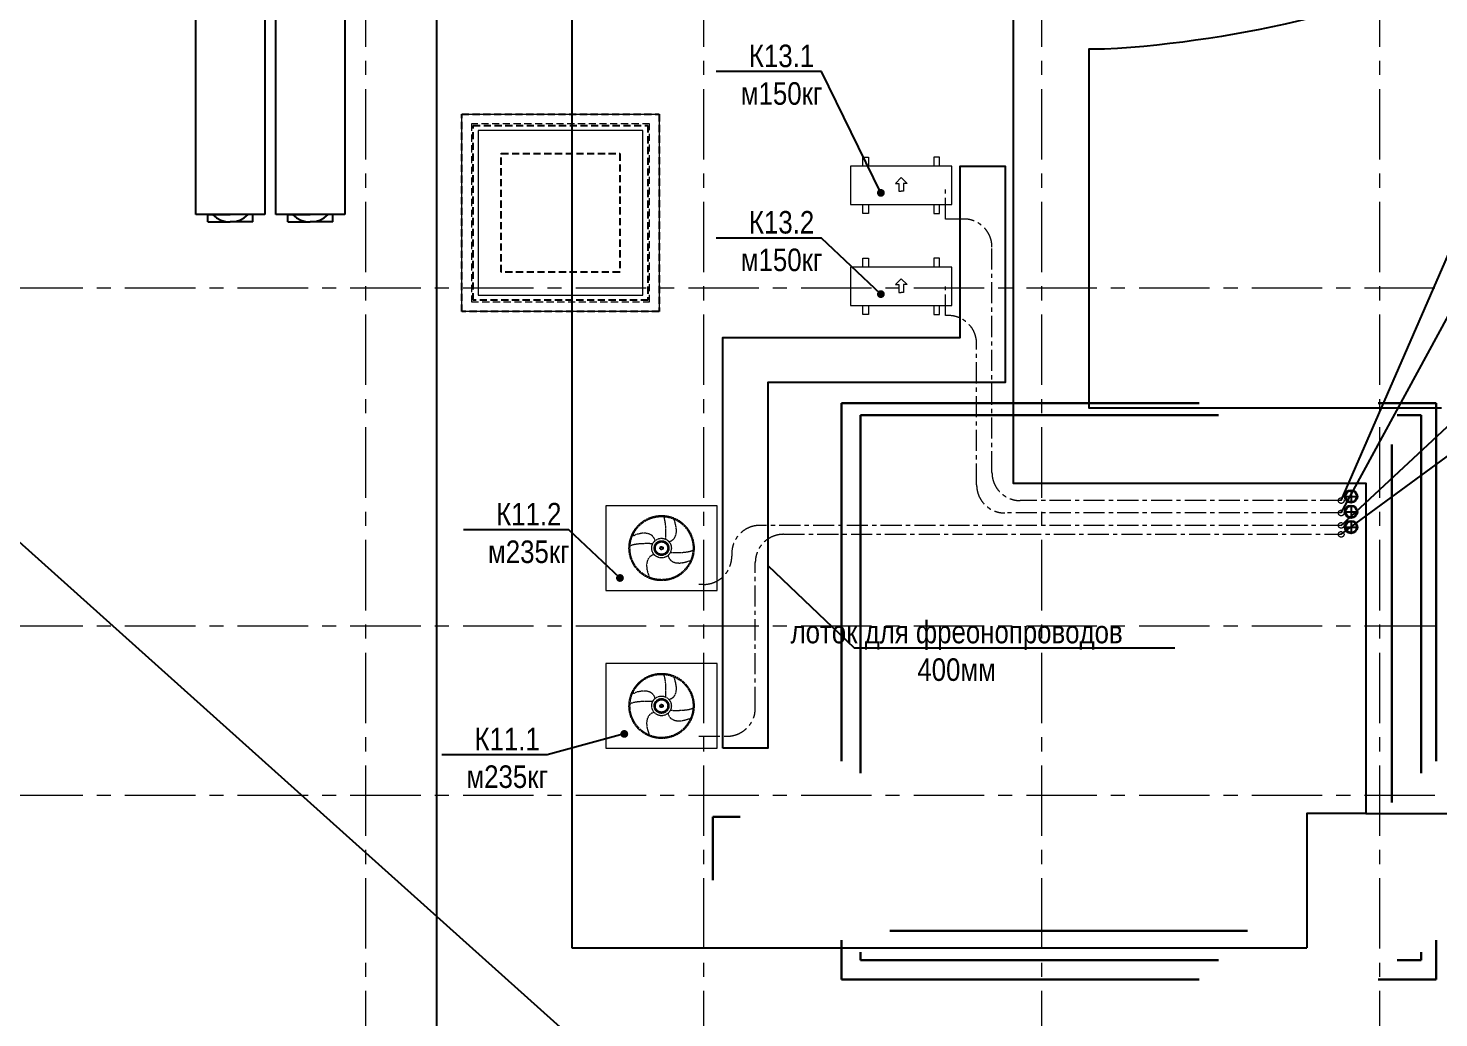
# Model space of a CAD drawing. Header units: millimetres. Extents: x -65527 to 8894748, y -37603 to 223697.
# Drawn here: x -41057 to -28539, y 180880 to 189657 of the extents above; entities that cross this region are included whole.
import ezdxf
from ezdxf import colors
from ezdxf.entities.mleader import LeaderData, LeaderLine
from ezdxf.math import Vec2, Vec3

# ---------------------------------------------------------------- set-up
doc = ezdxf.new("R2010")
doc.units = ezdxf.units.MM
doc.header["$LTSCALE"] = 10
doc.linetypes.add('CENTER', pattern=[2, 1.25, -0.25, 0.25, -0.25])
doc.linetypes.add('HIDDEN', pattern=[9.524999999999999, 6.35, -3.175])
for name, color, linetype, lineweight in [('АР_Оси', 142, 'Continuous', 9), ('М_0_В35', 142, 'Continuous', 25), ('М_ЗАМЕТКИ', 1, 'Continuous', 13), ('М_фреонопроводы', 10, 'CENTER', 18), ('М_Холод', 161, 'Continuous', 13)]:
    doc.layers.add(name, color=color, linetype=linetype, lineweight=lineweight)
for name, color, linetype in [('Архитектура', 251, 'Continuous'), ('М_2_лотки ХС', 130, 'Continuous'), ('М_дефлектор', 122, 'Continuous'), ('М_шахты ОВ-АР', 10, 'Continuous')]:
    doc.layers.add(name, color=color, linetype=linetype)
doc.layers.add('Для уточнения шахт ОВ', color=61, linetype='Continuous', plot=False)
doc.styles.get("Standard").update_dxf_attribs({"font": 'ARIALN.TTF'})

# ---------------------------------------------------------------- blocks, each defined once
blk = doc.blocks.new('A$C686563f5')
at = {"layer": 'М_ЗАМЕТКИ', "color": 251, "linetype": 'ByBlock'}
for points in [[(875.4999999999964, -875.5), (-875.5000000000036, -875.5), (-875.5000000000036, 875.5), (875.4999999999964, 875.5)], [(-730, -730), (730, -730), (730, 730), (-730, 730)]]:
    blk.add_lwpolyline(points, close=True, dxfattribs=at)
at = {"layer": 'М_ЗАМЕТКИ', "color": 251, "linetype": 'HIDDEN'}
blk.add_lwpolyline([(-790.0000000000036, -790), (789.9999999999964, -790), (789.9999999999964, 790), (-790.0000000000036, 790)], close=True, dxfattribs=at)
blk = doc.blocks.new('_None')
blk = doc.blocks.new('A$C0d4e4e51')
at = {"layer": 'М_фреонопроводы'}
for centre, radius in [((0, 0), 288.8566844358662), ((0, 0), 280.0460147857403), ((0, 0), 86.98640421516119), ((0, 3.637978807091713e-12), 65.82206057451572), ((0, 3.637978807091713e-12), 63.32245125797893), ((0, 3.637978807091713e-12), 56.71282374609209), ((0, 0), 54.54809857845037), ((0, 0), 14.99765589915607), ((0, 3.637978807091713e-12), 8.998593539488997)]:
    blk.add_circle(centre, radius, dxfattribs=at)
for points in [[(38.81393808877328, 77.84672586773013), (39.43069206242217, 120.3497430797324), (39.47233744623372, 124.4594547744491), (35.66894700675039, 209.123091795238), (35.17107245826628, 213.5192511267633), (31.78933022113051, 237.1253008804342), (27.78976368147414, 255.6517357684061), (20.06445512908977, 275.2600530449563), (15.84786306304159, 279.5972382440705)], [(63.54760664294008, 59.40260184484941), (65.73832356143976, 58.00498084995343), (68.34381133969873, 57.87383059890271), (74.83213327103294, 59.95696780453363), (98.28155533538666, 72.37771393170624), (102.4814754161052, 75.86668588565226), (121.3887601780589, 101.6294875521926), (128.0909414612688, 120.3129603113375), (132.1284807362827, 151.4181425748029), (125.5335555436322, 204.1606599614897), (112.3440243985387, 253.1503100278678), (112.0503138446948, 256.6524840415077), (112.0560640089097, 256.665654856246)], [(-59.40322799712885, 63.54702323626043), (-57.95132772275247, 65.92323795983248), (-57.81069860747084, 68.12168681551339), (-66.13242229243042, 88.73537166748793), (-89.68721753318096, 114.5516164181754), (-113.1485436978401, 125.9900323876027), (-136.6817204181571, 131.155181952734), (-160.1875698759104, 132.1402363777997), (-183.6778367552906, 129.6615824114306), (-206.8629539503017, 124.8615624744525), (-230.6765725885052, 117.9500065310131), (-249.9349933031481, 112.4497500339094), (-250.1639833884547, 125.8719659518611), (-250.3874668942881, 125.6004135641269)], [(-77.82987675641198, 38.83033988487296), (-132.6866261559189, 39.51315608773075), (-179.6618912399863, 38.15869686541919), (-250.1639833884547, 28.83113718986715), (-273.735531223414, 21.14097486649553), (-279.0702124371892, 17.69482380398767), (-279.5427027341793, 16.78236411924809)], [(-65.60806570155546, -57.1158142127133), (-85.7318453581538, -64.55684122126695), (-89.76284992770525, -66.70990112627624), (-109.2171977745602, -82.74032893414551), (-113.2483344665379, -87.83830825575205), (-131.6896096614655, -142.0107320795069), (-131.9470465349732, -146.0117300520578), (-117.9075176594779, -230.8108275714912), (-113.1745423458051, -246.46223046249), (-112.6694436229882, -251.8082155990414), (-113.1850353375776, -254.7440878514062), (-113.708465914533, -255.922166247361)], [(59.11560495081358, -63.81070736391848), (57.95153387717437, -65.92304112415877), (57.81194275961025, -67.83217758488536), (64.31694757047808, -85.24637534668364), (74.71775531442836, -101.1676535591214), (78.7454179043998, -105.516544056205), (98.20900750067085, -119.6778879330232), (102.3855371720274, -121.7435801907632), (121.3159107790561, -128.3445471898413), (125.3248903668718, -129.266920987), (144.7414908983046, -131.8779404638008), (149.0356453520362, -132.069310525294), (168.2951715114759, -131.8483241215872), (172.3876948588877, -131.4734702054047), (191.8369328343542, -128.232706872237), (213.4106816254789, -123.1248564562156), (235.4127962280763, -116.4471487484661), (239.3971075395821, -115.1846321040757), (252.9740532205906, -112.5108137534517), (257.9890519533074, -108.9376861770543)], [(78.29462670424255, -37.90232113634193), (78.75280149595346, -38.45243077696796), (81.9342638203525, -38.88761753211293), (98.28155533532845, -38.88761753211293), (102.2703480111668, -39.11849815771711), (121.3069393527112, -39.44199996194584), (125.3212771530962, -39.47957649205273), (144.8442776836455, -39.47957649205273), (148.843652590178, -39.47957649205273), (168.3361992100254, -38.76028489688179), (172.3399801654741, -38.76028489688179), (191.7170467665419, -37.308851076672), (195.9839557032101, -36.95291361593627), (213.4016683715163, -35.1848435177053), (217.4017371113878, -34.82572348172835), (235.3934991882415, -31.9824380530481), (239.4466719495831, -31.27066237922918), (257.9657091209083, -26.55387223586877), (261.9935612624977, -25.53252835354942), (275.0905243118759, -20.15364528933424), (278.1652131528826, -17.69482162112763), (279.5329044557875, -16.94478456313664)]]:
    blk.add_spline(points, degree=3, dxfattribs=at)
blk = doc.blocks.new('*U297')
at = {"linetype": 'ByBlock'}
for p, q in [((-15.55352697218349, -3.05), (-15.55352697218349, 3.05)), ((-15.55352697218349, 3.05), (15.55207691330563, 3.05)), ((15.55207691330563, 3.05), (15.55207691330563, -3.05)), ((15.55207691330563, -3.05), (-15.55352697218349, -3.05))]:
    blk.add_line(p, q, dxfattribs=at)
blk = doc.blocks.new('*U290')
at = {"linetype": 'ByBlock'}
for p, q in [((-15.55352697218349, -3.05), (-15.55352697218349, 3.05)), ((-15.55352697218349, 3.05), (15.55207691330563, 3.05)), ((15.55207691330563, 3.05), (15.55207691330563, -3.05)), ((15.55207691330563, -3.05), (-15.55352697218349, -3.05))]:
    blk.add_line(p, q, dxfattribs=at)

msp = doc.modelspace()

# ---------------------------------------------------------------- hatches: boundary and pattern name
at = {"layer": 'М_ЗАМЕТКИ', "linetype": 'ByBlock'}
h = msp.add_hatch(color=7, dxfattribs=at)
h.dxf.hatch_style = 1
h.paths.add_polyline_path([(-33454.83000600261, 188196.7981389915, 1), (-33524.83000600261, 188196.7981389915, 1)])
h = msp.add_hatch(color=7, dxfattribs=at)
h.dxf.hatch_style = 1
h.paths.add_polyline_path([(-33454.83000600261, 187298.8891630094, 1), (-33524.83000600261, 187298.8891630094, 1)])
h = msp.add_hatch(color=7, dxfattribs=at)
h.dxf.hatch_style = 1
h.paths.add_polyline_path([(-35770.65385986322, 184780.6741732978, 1), (-35840.65385986322, 184780.6741732978, 1)])
h = msp.add_hatch(color=7, dxfattribs=at)
h.dxf.hatch_style = 1
h.paths.add_polyline_path([(-35732.15859733072, 183397.7230531345, 1), (-35802.15859733072, 183397.7230531345, 1)])

# ---------------------------------------------------------------- linework, layer by layer
at = {"color": 251, "linetype": 'ByBlock'}
for points in [[(-29316.62341375106, 185554.1640456437), (-29316.62341375106, 185455.577785306)], [(-29365.40858318666, 185504.8824907061), (-29266.81703660888, 185504.8824907061)], [(-29316.62341375106, 185417.7693031064), (-29316.62341375106, 185319.1830427687)], [(-29365.40858318666, 185368.4877481688), (-29266.81703660888, 185368.4877481688)], [(-29316.62341375106, 185281.3861358003), (-29316.62341375106, 185182.7998754627)], [(-29365.40858318666, 185232.1045808627), (-29266.81703660888, 185232.1045808627)]]:
    msp.add_lwpolyline(points, dxfattribs=at)
for centre in [(-29316.11280989777, 185504.8709154748), (-29316.11280989777, 185368.4761729375), (-29316.11280989777, 185232.0930056315)]:
    msp.add_circle(centre, 49.29577464788733, dxfattribs=at)
at = {"layer": 'АР_Оси', "linetype": 'CENTER', "ltscale": 50}
for p, q in [((-38063.4283604659, 218118.0265394107), (-38063.42836046584, 163499.0016964786)), ((-35063.4283604659, 218118.0265394107), (-35063.42836046584, 163499.0016964786)), ((-32063.4283604659, 218118.0265394107), (-32063.42836046584, 163499.0016964786)), ((-29063.42836046578, 218118.0265394107), (-29063.42836046572, 163499.0016964786)), ((-59198.37756442656, 187355.5596029517), (23980.02449029261, 187355.5596029516)), ((-59198.37756442656, 184355.5596029517), (23980.02449029261, 184355.5596029516)), ((-59198.37756442656, 182855.5596029517), (23980.02449029261, 182855.5596029516))]:
    msp.add_line(p, q, dxfattribs=at)
at = {"layer": 'Архитектура', "lineweight": 25, "transparency": 33554684}
msp.add_line((-46744.80480232513, 190124.2510985174), (-34712.48835935594, 179343.1310477244), dxfattribs=at)
for points in [[(-15144.13578205537, 211105.3970551002), (10195.31004047622, 211105.4177957159), (10195.31636704733, 202605.5596029517), (6685.31636704733, 202605.5596029517), (6685.316367047271, 199605.5596029531), (-22829.68363295261, 199605.5596029516), (-22829.68363295261, 198665.5596029517, -0.1713588119262615), (-25361.12246134253, 193003.1158557992, -0.1904546233486775), (-31556.45161924318, 190124.2510985174), (-32314.80480232455, 190124.2510985174), (-32314.80480232531, 185620.5596029508), (-29184.80480234457, 185620.5596029526), (-29184.80480230575, 182690.5596029535), (-28404.90153545768, 182690.5565285425)], [(-24955.32241782993, 192464.2162616154, -0.1882125360542776), (-31504.80480232513, 189470.8206463971), (-31644.80480232513, 189470.8206463971), (-31644.80480232513, 186290.5596029517), (-28514.80480232513, 186290.5596029516)]]:
    msp.add_lwpolyline(points, format="xyb", dxfattribs=at)
for points in [[(-36233.23656837193, 202925.3095890655), (-36233.23656837193, 181501.4435306535)], [(-36917.16575048263, 180301.8214303956), (-36917.16575048263, 180301.8214303957), (-37430.91902672428, 180303.7610723012), (-37430.91902672428, 191368.4258672945)], [(-29184.80480230592, 182690.5596029528), (-29708.5650476787, 182690.5596029475), (-29708.5650476787, 181501.4435306535)], [(-36233.23656837193, 181501.4435306535), (-29708.5650476787, 181501.4435306535)]]:
    msp.add_lwpolyline(points, dxfattribs=at)
at = {"layer": 'Для уточнения шахт ОВ', "linetype": 'HIDDEN', "lineweight": 30, "ltscale": 50}
for p, q in [((-33839.80480232553, 186330.5596029516), (-28562.30480229986, 186330.5596029517)), ((-33839.80480232553, 186330.5596029516), (-33839.80480232558, 181220.5596029517)), ((-28562.3048022998, 186330.5596029517), (-28562.3048022998, 181220.5596029516)), ((-33669.80480232564, 186224.2510985176), (-33669.80480232564, 181390.5596029517)), ((-33669.80480232558, 186224.2510985176), (-28694.80480229986, 186224.2510985176)), ((-28694.80480229986, 186224.2510985176), (-28694.80480229986, 181390.5596029517)), ((-28954.80480229974, 185964.2510985178), (-28954.80480229968, 181650.5596029517)), ((-34979.8048023257, 182662.0596029517), (-34739.8048023257, 182662.0596029517)), ((-34979.8048023257, 182100.5596029517), (-34979.8048023257, 182662.0596029517)), ((-33409.8048023257, 181650.5596029517), (-28954.80480229968, 181650.5596029517)), ((-33669.80480232564, 181390.5596029517), (-28694.80480229986, 181390.5596029517)), ((-33839.80480232558, 181220.5596029517), (-28562.3048022998, 181220.5596029516))]:
    msp.add_line(p, q, dxfattribs=at)
at = {"layer": 'М_0_В35', "linetype": 'Continuous'}
for p, q in [((-39463.3958703743, 187939.8366996921), (-39463.39587037445, 188004.2162418875)), ((-39463.39587037445, 188004.2162418875), (-39263.39587037445, 188004.2162418875)), ((-39463.3958703743, 187939.8366996921), (-39263.3958703743, 187939.8366996921)), ((-39063.39587037445, 188004.2162418875), (-39263.39587037445, 188004.2162418875)), ((-39063.3958703743, 187939.8366996921), (-39263.3958703743, 187939.8366996921)), ((-39063.3958703743, 187939.8366996921), (-39063.39587037445, 188004.2162418875)), ((-38753.39587037431, 187939.8366996921), (-38753.39587037446, 188004.2162418875)), ((-38753.39587037446, 188004.2162418875), (-38553.39587037446, 188004.2162418875)), ((-38753.39587037431, 187939.8366996921), (-38553.39587037431, 187939.8366996921)), ((-38353.39587037446, 188004.2162418875), (-38553.39587037446, 188004.2162418875)), ((-38353.39587037431, 187939.8366996921), (-38553.39587037431, 187939.8366996921)), ((-38353.39587037431, 187939.8366996921), (-38353.39587037446, 188004.2162418875))]:
    msp.add_line(p, q, dxfattribs=at)
at = {"layer": 'М_0_В35'}
for centre in [(-39263.3958703743, 188164.6827802053), (-38553.39587037431, 188164.6827802053)]:
    msp.add_arc(centre, 224.8460805132082, 225.5345379877739, 314.4654620122261, dxfattribs=at)
at = {"layer": 'М_2_лотки ХС', "linetype": 'ByBlock', "elevation": -0.06637479309574701}
msp.add_lwpolyline([(-34891.50672130908, 183270.8733325321), (-34891.50672130908, 186913.8518781753), (-32786.45872593594, 186913.8518781753), (-32786.45872593593, 188434.8890863291), (-32386.45872593593, 188434.8890863291), (-32386.45872593604, 186913.8518781753), (-32386.45872593604, 186513.8518781753), (-34491.97675124106, 186513.8518781753), (-34491.97675124105, 183270.8733325321), (-34891.50672130908, 183270.8733325321)], dxfattribs=at)
at = {"layer": 'М_дефлектор'}
for centre in [(-29316.62341375106, 185504.8824907061), (-29316.62341375106, 185368.4877481688), (-29316.62341375106, 185232.1045808627)]:
    msp.add_circle(centre, 56.33802816901409, dxfattribs=at)
at = {"layer": 'М_фреонопроводы', "ltscale": 15}
for points in [[(-29404.49361734527, 185467.3352582467), (-32253.82366598833, 185467.3352582467, -0.414213562373095), (-32503.82366598833, 185717.3352582467), (-32503.82366598833, 187715.0567440836, 0.414213562373095), (-32753.82366598833, 187965.0567440836), (-32916.97918916673, 187965.0567440836), (-32916.97918916673, 188264.8890863291)], [(-29404.49361734527, 185357.3352582467), (-32390.1321290612, 185357.3352582467, -0.414213562373095), (-32640.1321290612, 185607.3352582467), (-32640.1321290612, 186858.7930929378, 0.414213562373095), (-32890.1321290612, 187108.7930929378), (-32916.97918916673, 187108.7930929378), (-32916.97918916673, 187366.980110347)], [(-29404.49361734527, 185247.3352582467), (-34562.98235728421, 185247.3352582467, 0.414213562373095), (-34812.98235728421, 184997.3352582467), (-34812.98235728421, 184973.5446583087, -0.414213562373095), (-35062.98235728421, 184723.5446583087), (-35106.41710970241, 184723.5446583087)], [(-35106.41710970241, 183377.4818850994), (-34854.26023869465, 183377.4818850994, 0.414213562373095), (-34604.26023869465, 183627.4818850994), (-34604.26023869465, 184918.1332443304, -0.4142135623730966), (-34354.26023869465, 185168.1332443304), (-29404.49361734529, 185168.1332443303)]]:
    msp.add_lwpolyline(points, format="xyb", dxfattribs=at)
at = {"layer": 'М_фреонопроводы', "ltscale": 10}
for centre in [(-29404.49361734527, 185467.3352582467), (-29404.49361734527, 185357.3352582467), (-29404.49361734527, 185247.3352582467), (-29404.49361734529, 185168.1332443303)]:
    msp.add_circle(centre, 25, dxfattribs=at)
at = {"layer": 'М_Холод'}
for points in [[(-32859.15509751548, 188434.8890863291), (-33759.15509751548, 188434.8890863291), (-33759.15509751548, 188094.8890863291), (-32859.15509751548, 188094.8890863291)], [(-32859.15509751548, 187536.980110347), (-33759.15509751548, 187536.980110347), (-33759.15509751548, 187196.980110347), (-32859.15509751548, 187196.980110347)]]:
    msp.add_lwpolyline(points, close=True, dxfattribs=at)
for points in [[(-33649.15509751537, 188434.8890863291), (-33649.15509751537, 188514.8890863657), (-33599.15509751537, 188514.8890863657), (-33599.15509751537, 188434.8890863291)], [(-32969.15509751572, 188434.8890863291), (-32969.15509751572, 188514.8890863657), (-33019.15509751572, 188514.8890863657), (-33019.15509751572, 188434.8890863291)], [(-33309.15509756398, 188333.2455288309), (-33361.40904470934, 188280.9915816855), (-33329.9092557386, 188280.9915816855), (-33329.9092557386, 188211.0887604187), (-33309.15509756398, 188211.0887604186)], [(-33309.15509756403, 188333.2455288309), (-33256.90115041867, 188280.9915816855), (-33288.40093938936, 188280.9915816855), (-33288.40093938936, 188211.0887604187), (-33309.15509756398, 188211.0887604186)], [(-33599.15509751537, 188094.8890863291), (-33599.15509751537, 188014.8890863657), (-33649.15509751537, 188014.8890863657), (-33649.15509751537, 188094.8890863291)], [(-33019.15509751572, 188094.8890863291), (-33019.15509751572, 188014.8890863657), (-32969.15509751572, 188014.8890863657), (-32969.15509751572, 188094.8890863291)], [(-33649.15509751537, 187536.980110347), (-33649.15509751537, 187616.9801103836), (-33599.15509751537, 187616.9801103836), (-33599.15509751537, 187536.980110347)], [(-32969.15509751572, 187536.980110347), (-32969.15509751572, 187616.9801103836), (-33019.15509751572, 187616.9801103836), (-33019.15509751572, 187536.980110347)], [(-33309.15509756397, 187435.3365528488), (-33361.40904470933, 187383.0826057034), (-33329.90925573859, 187383.0826057034), (-33329.90925573859, 187313.1797844366), (-33309.15509756397, 187313.1797844365)], [(-33309.15509756403, 187435.3365528488), (-33256.90115041866, 187383.0826057034), (-33288.40093938935, 187383.0826057034), (-33288.40093938935, 187313.1797844366), (-33309.15509756397, 187313.1797844365)], [(-33599.15509751537, 187196.980110347), (-33599.15509751537, 187116.9801103836), (-33649.15509751537, 187116.9801103836), (-33649.15509751537, 187196.980110347)], [(-33019.15509751572, 187196.980110347), (-33019.15509751572, 187116.9801103836), (-32969.15509751572, 187116.9801103836), (-32969.15509751572, 187196.980110347)]]:
    msp.add_lwpolyline(points, dxfattribs=at)
at = {"layer": 'М_Холод', "color": 161, "ltscale": 2}
for points, elevation in [([(-34941.50672130908, 185420.8733325321), (-35931.50672130908, 185420.8733325321), (-35931.50672130908, 184670.8733325321), (-34941.50672130908, 184670.8733325321)], -0.132749586191494), ([(-34941.50672130908, 184020.8733325321), (-35931.50672130908, 184020.8733325321), (-35931.50672130908, 183270.8733325321), (-34941.50672130908, 183270.8733325321)], -0.06637479309574701)]:
    msp.add_lwpolyline(points, close=True, dxfattribs=dict(at, elevation=elevation))
at = {"layer": 'М_шахты ОВ-АР', "color": 30, "linetype": 'HIDDEN'}
for points in [[(-35457.81991089122, 187143.867937389), (-37208.81991089122, 187143.867937389), (-37208.81991089122, 188894.867937389), (-35457.81991089122, 188894.867937389)], [(-35557.81991089122, 187243.867937389), (-37108.81991089122, 187243.867937389), (-37108.81991089122, 188794.867937389), (-35557.81991089122, 188794.867937389)], [(-35807.81991089122, 187493.867937389), (-36858.81991089122, 187493.867937389), (-36858.81991089122, 188544.867937389), (-35807.81991089122, 188544.867937389)]]:
    msp.add_lwpolyline(points, close=True, dxfattribs=at)

# ---------------------------------------------------------------- block references
at = {"layer": 'М_0_В35', "linetype": 'ByBlock', "xscale": 100, "yscale": 100, "zscale": 100, "rotation": 269.999999999996}
for name, p in [('*U290', (-39263.39587037433, 189559.2162418875)), ('*U297', (-38553.39587037434, 189559.2162418875))]:
    msp.add_blockref(name, p, dxfattribs=at)
at = {"layer": 'М_ЗАМЕТКИ', "color": 1, "linetype": 'ByBlock'}
msp.add_blockref('A$C686563f5', (-36333.31991089122, 188019.367937389), dxfattribs=at)
at = {"layer": 'М_Холод', "color": 161, "ltscale": 2}
for p in [(-35436.50672130908, 185045.8733325321, -0.132749586191494), (-35436.50672130908, 183645.8733325321, -0.06637479309574701)]:
    msp.add_blockref('A$C0d4e4e51', p, dxfattribs=at)

# ---------------------------------------------------------------- leaders
at = {"layer": 'М_2_лотки ХС', "linetype": 'ByBlock'}
ml = msp.add_multileader_mtext('Standard', dxfattribs=at)
ml.set_content('лоток для фреонопроводов\\P400мм', color=256)
ml.set_leader_properties()
ml.set_arrow_properties(name='NONE')
ml.build(insert=Vec2(0, 0))
ml.multileader.update_dxf_attribs({"text_left_attachment_type": 6, "text_right_attachment_type": 6, "dogleg_length": 0.36, "arrow_head_size": 0.162})
ctx = ml.context
ctx.base_point, ctx.char_height, ctx.arrow_head_size, ctx.landing_gap_size, ctx.plane_origin = Vec3(-33726.62213949453, 184161.3808580389, -0.06284863221253545), 200, 0.162, 0.081, Vec3(-25219.78341974194, 192556.3011878441, -0.06284863221253545)
ctx.left_attachment, ctx.right_attachment, ctx.text_align_type = 6, 6, 1
notes = []
notes.append((ctx, [(0, (1, 1, 0), (-33726.94613949453, 184161.3808580389, -0.06284863221253545), (1, 0), 0.3239999999999447, [(0, [(-34491.97675124106, 184892.3626053537, -0.06284863221253545)], 0, [])])]))
ctx.mtext.insert, ctx.mtext.width, ctx.mtext.defined_height, ctx.mtext.alignment, ctx.mtext.flow_direction = Vec3(-32817.53704672509, 184401.3808580389, -0.06284863221253545), 2817.47973754938, 544.2773374749016, 2, 5
at = {"layer": 'М_ЗАМЕТКИ', "color": 7, "linetype": 'ByBlock'}
ml = msp.add_multileader_mtext('Standard', dxfattribs=at)
ml.set_content('К13.1\\Pм150кг', color=7)
ml.set_leader_properties()
ml.set_arrow_properties(name='NONE')
ml.build(insert=Vec2(0, 0))
ml.multileader.update_dxf_attribs({"text_left_attachment_type": 6, "text_right_attachment_type": 6, "dogleg_length": 0.36, "arrow_head_size": 0.162})
ctx = ml.context
ctx.base_point, ctx.char_height, ctx.arrow_head_size, ctx.landing_gap_size, ctx.plane_origin = Vec3(-34725.21105039168, 189272.0904172095, -0.02966123566466194), 200, 0.162, 0.081, Vec3(-24217.63667450349, 195860.7367214819, -0.02966123566466194)
ctx.left_attachment, ctx.right_attachment, ctx.text_align_type = 6, 6, 1
notes.append((ctx, [(1, (1, 1, 0), (-34016.81236280642, 189272.0904172095, -0.02966123566466194), (-1, 0), 0.3239999999999447, [(0, [(-33489.83000600261, 188196.7981389915, -0.02966123566466194)], 0, [])])]))
ctx.mtext.insert, ctx.mtext.width, ctx.mtext.defined_height, ctx.mtext.alignment, ctx.mtext.flow_direction = Vec3(-34371.17370659905, 189512.0904172095, -0.02966123566466194), 2817.47973754938, 544.2773374749016, 2, 5
ml = msp.add_multileader_mtext('Standard', dxfattribs=at)
ml.set_content('К13.1 1эт-кровля\\P{\\W0.8;Rг 12,7мм, Rж 6,35мм}', color=7)
ml.set_leader_properties()
ml.set_arrow_properties(name='NONE')
ml.build(insert=Vec2(0, 0))
ml.multileader.update_dxf_attribs({"text_left_attachment_type": 6, "text_right_attachment_type": 6, "dogleg_length": 0.36, "arrow_head_size": 0.162})
ctx = ml.context
ctx.base_point, ctx.char_height, ctx.arrow_head_size, ctx.landing_gap_size, ctx.plane_origin = Vec3(-27945.00528705493, 188821.3914258571, -0.02966123566466194), 200, 0.162, 0.081, Vec3(-20132.30028584616, 193131.2738407371, -0.02966123566466194)
ctx.left_attachment, ctx.right_attachment, ctx.text_align_type = 6, 6, 1
notes.append((ctx, [(0, (1, 1, 0), (-27945.32928705493, 188821.3914258571, -0.02966123566466194), (1, 0), 0.3239999999999447, [(0, [(-29404.49361734527, 185467.3352582467, -0.02966123566466194)], 0, [])])]))
ctx.mtext.insert, ctx.mtext.width, ctx.mtext.defined_height, ctx.mtext.alignment, ctx.mtext.flow_direction = Vec3(-27020.3403852814, 189061.3914258571, -0.02966123566466194), 2817.47973754938, 544.2773374749016, 2, 5
ml = msp.add_multileader_mtext('Standard', dxfattribs=at)
ml.set_content('К13.2 1эт-кровля\\P{\\W0.8;Rг 12,7мм, Rж 6,35мм}', color=7)
ml.set_leader_properties()
ml.set_arrow_properties(name='NONE')
ml.build(insert=Vec2(0, 0))
ml.multileader.update_dxf_attribs({"text_left_attachment_type": 6, "text_right_attachment_type": 6, "dogleg_length": 0.36, "arrow_head_size": 0.162})
ctx = ml.context
ctx.base_point, ctx.char_height, ctx.arrow_head_size, ctx.landing_gap_size, ctx.plane_origin = Vec3(-27945.00528705493, 188046.0911631049, -0.02966123566466194), 200, 0.162, 0.081, Vec3(-20132.30028584616, 193021.2738407371, -0.02966123566466194)
ctx.left_attachment, ctx.right_attachment, ctx.text_align_type = 6, 6, 1
notes.append((ctx, [(0, (1, 1, 0), (-27945.32928705493, 188046.0911631049, -0.02966123566466194), (1, 0), 0.3239999999999447, [(0, [(-29404.49361734527, 185357.3352582467, -0.02966123566466194)], 0, [])])]))
ctx.mtext.insert, ctx.mtext.width, ctx.mtext.defined_height, ctx.mtext.alignment, ctx.mtext.flow_direction = Vec3(-27020.3403852814, 188286.0911631049, -0.02966123566466194), 2817.47973754938, 544.2773374749016, 2, 5
ml = msp.add_multileader_mtext('Standard', dxfattribs=at)
ml.set_content('К13.2\\Pм150кг', color=7)
ml.set_leader_properties()
ml.set_arrow_properties(name='NONE')
ml.build(insert=Vec2(0, 0))
ml.multileader.update_dxf_attribs({"text_left_attachment_type": 6, "text_right_attachment_type": 6, "dogleg_length": 0.36, "arrow_head_size": 0.162})
ctx = ml.context
ctx.base_point, ctx.char_height, ctx.arrow_head_size, ctx.landing_gap_size, ctx.plane_origin = Vec3(-34725.21105039168, 187796.0258175939, -0.02966123566466194), 200, 0.162, 0.081, Vec3(-24217.63667450349, 194962.8277454998, -0.02966123566466194)
ctx.left_attachment, ctx.right_attachment, ctx.text_align_type = 6, 6, 1
notes.append((ctx, [(1, (1, 1, 0), (-34016.81236280642, 187796.0258175939, -0.02966123566466194), (-1, 0), 0.3239999999999447, [(0, [(-33489.83000600261, 187298.8891630094, -0.02966123566466194)], 0, [])])]))
ctx.mtext.insert, ctx.mtext.width, ctx.mtext.defined_height, ctx.mtext.alignment, ctx.mtext.flow_direction = Vec3(-34371.17370659905, 188036.0258175939, -0.02966123566466194), 2817.47973754938, 544.2773374749016, 2, 5
ml = msp.add_multileader_mtext('Standard', dxfattribs=at)
ml.set_content('К11.2 3эт-кровля', color=7)
ml.set_leader_properties()
ml.set_arrow_properties(name='NONE')
ml.build(insert=Vec2(0, 0))
ml.multileader.update_dxf_attribs({"text_left_attachment_type": 6, "text_right_attachment_type": 6, "dogleg_length": 0.36, "arrow_head_size": 0.162})
ctx = ml.context
ctx.base_point, ctx.char_height, ctx.arrow_head_size, ctx.landing_gap_size, ctx.plane_origin = Vec3(-28057.27594805408, 186502.6073111302, -0.02966123566466194), 200, 0.162, 0.081, Vec3(-20132.30028584616, 192911.2738407372, -0.02966123566466194)
ctx.left_attachment, ctx.right_attachment, ctx.text_align_type = 6, 6, 1
notes.append((ctx, [(0, (1, 1, 0), (-28057.59994805408, 186502.6073111302, -0.02966123566466194), (1, 0), 0.3239999999999447, [(0, [(-29404.49361734527, 185247.3352582467, -0.02966123566466194)], 0, [])])]))
ctx.mtext.insert, ctx.mtext.width, ctx.mtext.defined_height, ctx.mtext.alignment, ctx.mtext.flow_direction = Vec3(-27172.47462063252, 186758.132549875, -0.02966123566466194), 2817.47973754938, 544.2773374749016, 2, 5
ml = msp.add_multileader_mtext('Standard', dxfattribs=at)
ml.set_content('К11.1 3эт-кровля', color=7)
ml.set_leader_properties()
ml.set_arrow_properties(name='NONE')
ml.build(insert=Vec2(0, 0))
ml.multileader.update_dxf_attribs({"text_left_attachment_type": 6, "text_right_attachment_type": 6, "dogleg_length": 0.36, "arrow_head_size": 0.162})
ctx = ml.context
ctx.base_point, ctx.char_height, ctx.arrow_head_size, ctx.landing_gap_size, ctx.plane_origin = Vec3(-28061.46413038756, 186156.339532261, -0.02966123566466194), 200, 0.162, 0.081, Vec3(-20132.30028584617, 192832.0718268208, -0.02966123566466194)
ctx.left_attachment, ctx.right_attachment, ctx.text_align_type = 6, 6, 1
notes.append((ctx, [(0, (1, 1, 0), (-28061.78813038756, 186156.339532261, -0.02966123566466194), (1, 0), 0.3239999999999447, [(0, [(-29404.49361734529, 185168.1332443303, -0.02966123566466194)], 0, [])])]))
ctx.mtext.insert, ctx.mtext.width, ctx.mtext.defined_height, ctx.mtext.alignment, ctx.mtext.flow_direction = Vec3(-27176.66280296601, 186411.8647710058, -0.02966123566466194), 2817.47973754938, 544.2773374749016, 2, 5
ml = msp.add_multileader_mtext('Standard', dxfattribs=at)
ml.set_content('К11.2\\Pм235кг', color=7)
ml.set_leader_properties()
ml.set_arrow_properties(name='NONE')
ml.build(insert=Vec2(0, 0))
ml.multileader.update_dxf_attribs({"text_left_attachment_type": 6, "text_right_attachment_type": 6, "dogleg_length": 0.36, "arrow_head_size": 0.162})
ctx = ml.context
ctx.base_point, ctx.char_height, ctx.arrow_head_size, ctx.landing_gap_size, ctx.plane_origin = Vec3(-36968.62424549099, 185206.8329903278, -0.1292234253082825), 200, 0.162, 0.081, Vec3(-26533.4605283641, 192444.6127557882, -0.1292234253082825)
ctx.left_attachment, ctx.right_attachment, ctx.text_align_type = 6, 6, 1
notes.append((ctx, [(1, (1, 1, 0), (-36260.22555790572, 185206.8329903278, -0.1292234253082825), (-1, 0), 0.3239999999999447, [(0, [(-35805.65385986322, 184780.6741732978, -0.1292234253082825)], 0, [])])]))
ctx.mtext.insert, ctx.mtext.width, ctx.mtext.defined_height, ctx.mtext.alignment, ctx.mtext.flow_direction = Vec3(-36614.58690169836, 185446.8329903278, -0.1292234253082825), 2817.47973754938, 544.2773374749016, 2, 5
ml = msp.add_multileader_mtext('Standard', dxfattribs=at)
ml.set_content('К11.1\\Pм235кг', color=7)
ml.set_leader_properties()
ml.set_arrow_properties(name='NONE')
ml.build(insert=Vec2(0, 0))
ml.multileader.update_dxf_attribs({"text_left_attachment_type": 6, "text_right_attachment_type": 6, "dogleg_length": 0.36, "arrow_head_size": 0.162})
ctx = ml.context
ctx.base_point, ctx.char_height, ctx.arrow_head_size, ctx.landing_gap_size, ctx.plane_origin = Vec3(-37160.60214811574, 183211.7362246586, -0.06284863221253545), 200, 0.162, 0.081, Vec3(-26494.9652658316, 191061.6616356249, -0.06284863221253545)
ctx.left_attachment, ctx.right_attachment, ctx.text_align_type = 6, 6, 1
notes.append((ctx, [(1, (1, 1, 0), (-36452.20346053048, 183211.7362246586, -0.06284863221253545), (-1, 0), 0.3239999999999447, [(0, [(-35767.15859733072, 183397.7230531345, -0.06284863221253545)], 0, [])])]))
ctx.mtext.insert, ctx.mtext.width, ctx.mtext.defined_height, ctx.mtext.alignment, ctx.mtext.flow_direction = Vec3(-36806.56480432311, 183451.7362246586, -0.06284863221253545), 2817.47973754938, 544.2773374749016, 2, 5
for ctx, leaders in notes:
    for number, flags, end, landing, length, lines in leaders:
        leader = LeaderData()
        leader.index, (leader.has_last_leader_line, leader.has_dogleg_vector, leader.attachment_direction) = number, flags
        leader.last_leader_point, leader.dogleg_vector, leader.dogleg_length = Vec3(end), Vec3(landing), length
        for number, points, colour, breaks in lines:
            line = LeaderLine()
            line.index, line.vertices, line.color, line.breaks = number, Vec3.list(points), colors.encode_raw_color(colour), breaks
            leader.lines.append(line)
        ctx.leaders.append(leader)

doc.saveas('drawing.dxf')
